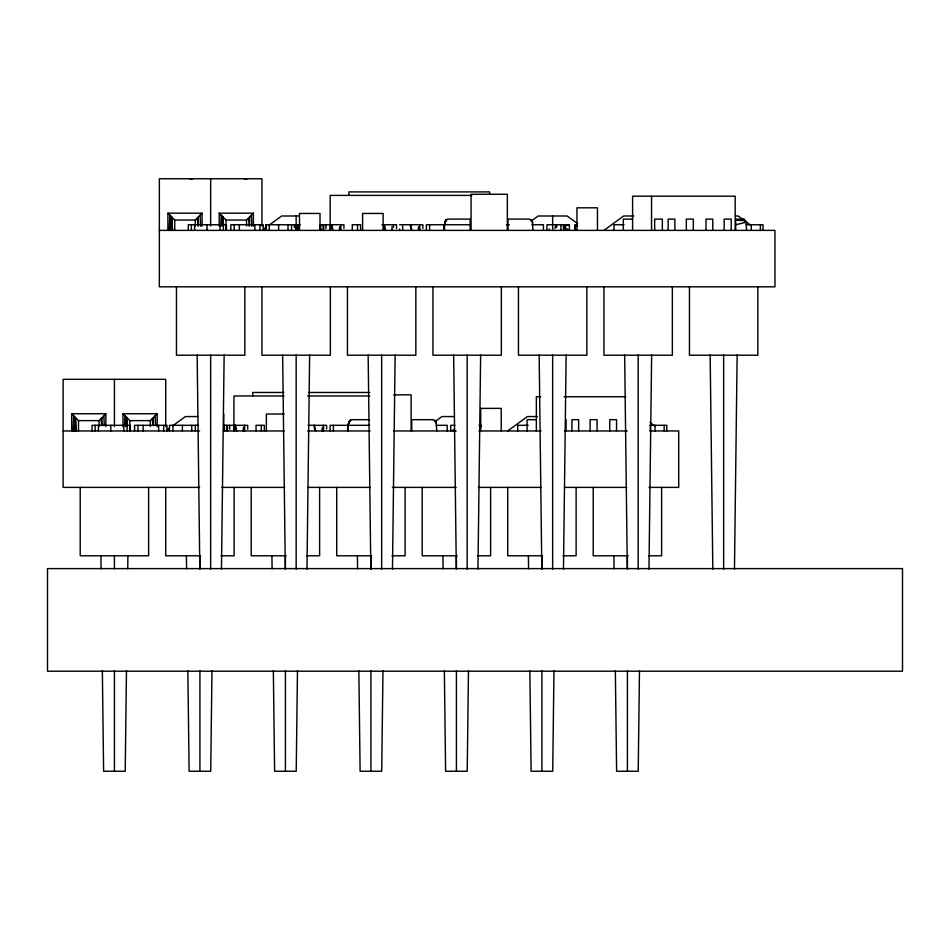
<?xml version="1.0" encoding="UTF-8"?>
<svg xmlns="http://www.w3.org/2000/svg" width="950" height="950" viewBox="0 0 950 950"><rect width="100%" height="100%" fill="white"/><g stroke="black" fill="none" stroke-linecap="round" stroke-linejoin="round"><path stroke-width="1.43" d="M450.716 430.956L450.716 425.315L454.86 425.315M546.951 230.387L546.951 224.746L569.394 224.746L569.394 230.387L563.398 226.623L563.872 224.746M74.528 416.634L74.48 430.956L75.478 417.596L76.392 430.956M125.792 426.657L125.827 416.634M170.763 216.054L170.715 230.387L171.724 217.027L172.627 230.387M222.027 226.088L222.062 216.054M396.554 224.746L396.554 228.511M75.394 430.956L75.478 417.596M126.73 425.612L126.778 417.596L127.324 425.612M171.629 230.387L171.724 217.027M222.965 225.043L223.024 217.027L223.559 225.043M226.919 430.956L226.919 425.315M323.154 230.387L323.154 224.746M126.469 670.759L125.222 771.246L103.609 771.246L102.351 670.759M127.739 568.789L127.906 555.489M211.969 670.759L210.722 771.246L189.109 771.246L187.851 670.759M221.469 569.204L224.141 354.92M297.469 670.759L296.222 771.246L274.609 771.246L273.351 670.759M306.969 569.204L309.641 354.92M382.969 670.759L381.722 771.246L360.109 771.246L358.851 670.759M392.469 569.204L395.141 354.92M468.469 670.759L467.222 771.246L445.609 771.246L444.351 670.759M477.969 569.204L480.641 354.92M553.969 670.759L552.722 771.246L531.109 771.246L529.851 670.759M563.469 569.204L566.141 354.92M639.469 670.759L638.222 771.246L616.609 771.246L615.351 670.759M648.969 569.204L651.641 354.92M734.469 569.204L737.141 354.92M297.611 230.387L297.528 224.746M295.866 230.387L295.771 224.746M72.972 430.956L73.661 415.767M124.521 425.434L124.961 415.767M169.207 230.387L169.896 215.187M220.697 226.243L221.196 215.187M126.184 425.612L126.778 417.596M222.419 225.043L223.024 217.027M298.775 230.387L299.012 224.746L295.711 226.159M369.479 419.674L351.714 419.674C347.023 420.957 348.579 427.441 348.294 430.956M470.155 230.387L470.155 219.106L447.949 219.106C443.258 220.388 444.826 226.872 444.529 230.387M243.2 430.956L243.544 429.079M339.447 230.387L339.779 228.511M322.133 430.956L322.466 429.079M418.368 230.387L418.701 228.511M565.013 224.746L565.013 230.387M348.935 422.037L348.294 425.315L369.645 425.315M445.17 221.469L444.529 224.746L470.155 224.746M349.731 420.719L348.448 423.652L350.206 420.244L348.65 422.821M445.966 220.151L444.683 223.084L446.441 219.676L444.885 222.252M563.124 230.387L563.801 228.974M555.916 224.746L554.871 228.511M195.261 225.958L195.261 220.056L202.101 213.18L167.901 213.18L167.901 230.387M246.561 225.958L246.561 220.056L253.401 213.18L219.201 213.18L219.201 226.088M99.026 426.526L99.026 420.624L105.866 413.749L71.666 413.749L71.666 430.956M150.326 426.526L150.326 420.624L157.166 413.749L122.966 413.749L122.966 426.657M445.538 220.756L446.951 219.355M349.303 421.325L350.716 419.924M263.103 229.544L266.582 227.002M268.897 225.304L281.639 215.994L298.419 215.994M166.868 430.113L169.183 428.414M172.662 425.873L185.404 416.563L198.004 416.563M531.192 221.077L538.139 215.994L567.15 215.994L577.576 223.618M603.951 230.387L623.639 215.994L633.662 215.994M434.957 421.646L441.904 416.563L454.504 416.563M507.716 430.956L527.404 416.563L537.427 416.563M569.394 224.746L563.398 226.623L563.872 230.387M735.68 224.746L746.201 222.252L746.546 230.387M190.024 179.039L192.624 178.754M244.423 179.039L247.024 178.754M745.548 220.756L744.135 219.355L735.68 220.174L745.548 220.756L746.201 222.252M471.853 195.403L330.173 195.403L330.173 230.387M735.383 215.994L738.15 215.994L750.892 225.304M632.593 219.106L623.331 219.106L623.331 230.387M167.901 213.18L174.741 220.056L195.261 220.056M219.201 213.18L226.041 220.056L246.561 220.056M300.248 224.746L265.679 224.746L265.679 230.387M381.947 224.746L396.542 224.746M399.641 224.746L422.845 224.746L422.857 228.511M506.421 224.746L509.378 224.746M531.905 224.746L543.436 224.746L543.436 230.387M577.422 224.746L575.011 224.746L575.023 230.387M624.043 224.746L613.949 224.746L613.949 230.387M746.059 224.746L763.016 224.746L763.016 230.387M339.779 226.623L339.399 228.511M418.701 226.623L418.321 228.511M159.351 230.387L774.951 230.387L774.951 286.817L159.351 286.817L159.351 178.754L261.951 178.754L261.951 225.958M283.777 392.469L252.676 392.469L252.676 395.972M308.964 392.469L369.681 392.469M393.704 394.844L411.113 394.844L411.113 430.956M284.062 395.972L233.938 395.972L233.938 430.956M307.646 395.972L369.681 395.972M540.752 396.756L536.358 396.756L536.358 430.956M564.11 396.756L625.765 396.756M284.216 414.034L266.368 414.034L266.368 430.956M536.358 419.674L527.096 419.674L527.096 430.956M71.666 413.749L78.506 420.624L99.026 420.624M122.966 413.749L129.806 420.624L150.326 420.624M198.134 425.315L169.433 425.315L169.433 430.956M308.002 425.315L326.61 425.315L326.622 429.079M436.228 425.315L447.201 425.315L447.201 430.956M481.187 425.315L479.121 425.315L481.341 426.728M528.236 425.315L517.702 425.315L517.702 430.956M649.824 425.315L666.781 425.315L666.781 430.956M243.544 427.191L243.164 429.079M322.466 427.191L322.086 429.079M63.116 430.956L199.583 430.956M223.309 430.956L284.133 430.956M307.646 430.956L370.168 430.956M393.704 430.956L456.202 430.956M478.931 430.956L541.084 430.956M564.49 430.956L627.214 430.956M649.824 430.956L678.716 430.956L678.716 487.386L649.04 487.386M199.583 487.386L63.116 487.386L63.116 379.323L165.716 379.323L165.716 426.526M221.837 487.386L284.679 487.386M307.871 487.386L370.179 487.386M392.421 487.386L456.202 487.386M478.456 487.386L541.179 487.386M564.466 487.386L626.798 487.386M200.64 555.786L165.716 555.786L165.716 487.386M221.018 555.786L234.116 555.786L234.116 487.386M286.14 555.786L251.216 555.786L251.216 487.386M306.517 555.786L319.616 555.786L319.616 487.386M371.64 555.786L336.716 555.786L336.716 487.386M392.017 555.786L405.116 555.786L405.116 487.386M457.14 555.786L422.216 555.786L422.216 487.386M477.517 555.786L490.616 555.786L490.616 487.386M542.64 555.786L507.716 555.786L507.716 487.386M563.018 555.786L576.116 555.786L576.116 487.386M628.14 555.786L593.216 555.786L593.216 487.386M648.518 555.786L661.616 555.786L661.616 487.386M744.135 219.355L735.68 219.106L735.68 230.387M297.469 226.159L294.393 224.746L294.393 227.561M577.576 226.159L575.356 224.746L575.356 230.387M650.026 422.489L654.657 425.873M532.986 230.387L532.344 221.469L529.566 219.106L507.989 219.106L507.989 230.387M436.751 430.956L436.109 422.037L433.331 419.674L411.754 419.674L411.754 430.956M531.074 219.676L532.831 223.084M434.839 420.244L436.596 423.652M531.549 220.151L532.344 221.469M435.314 420.719L436.109 422.037M411.16 228.974L412.015 230.387M384.857 228.974L385.7 230.387M332.239 228.974L333.094 230.387M314.925 429.543L315.78 430.956M236.004 429.543L236.847 430.956M410.649 224.746L411.599 228.511M384.346 224.746L385.296 228.511M331.728 224.746L332.678 228.511M314.414 425.315L315.364 429.079M235.493 425.315L236.443 429.079M410.317 224.746L410.78 228.511M384.002 224.746L384.477 228.511M331.384 224.746L331.859 228.511M314.07 425.315L314.545 429.079M235.149 425.315L235.624 429.079M325.767 224.746L326.016 228.511M229.532 425.315L229.781 429.079M248.567 218.037L249.304 226.266M197.268 218.037L198.004 226.266M152.333 418.606L152.938 425.469M101.032 418.606L101.638 425.469M251.394 215.187L251.904 226.243M200.094 215.187L200.604 226.243M155.159 415.767L155.598 425.434M103.859 415.767L104.298 425.434M392.053 230.387L392.017 226.623M710.149 354.92L712.821 569.204M624.649 354.92L627.321 569.204M613.914 555.489L614.08 568.789M539.149 354.92L541.821 569.204M528.414 555.489L528.58 568.789M453.649 354.92L456.321 569.204M442.914 555.489L443.08 568.789M368.149 354.92L370.821 569.204M357.414 555.489L357.58 568.789M282.649 354.92L285.321 569.204M271.914 555.489L272.08 568.789M197.149 354.92L199.821 569.204M186.414 555.489L186.58 568.789M100.914 555.489L101.08 568.789M549.409 228.974L549.409 230.387M453.162 429.543L453.174 430.956M249.577 217.027L249.624 225.043M198.277 217.027L198.324 225.043M153.342 417.596L153.389 425.612M102.042 417.596L102.089 425.612M320.708 224.746L320.744 230.387L320.696 228.974M224.473 425.315L224.509 430.956L224.461 429.543M399.629 228.974L399.629 230.387M760.392 224.746L760.392 230.387M757.851 286.817L757.851 355.217L689.451 355.217L689.451 286.817M751.272 224.746L751.272 230.387M735.193 230.387L735.193 196.187L632.593 196.187L632.593 230.387M731.227 230.387L731.227 219.106L724.173 219.106L724.173 230.387M723.651 354.92L723.651 569.204M712.785 230.387L712.785 219.106L705.992 219.106L705.992 230.387M693.322 230.387L693.322 219.106L686.328 219.106L686.328 230.387M674.868 230.387L674.868 219.106L668.159 219.106L668.159 230.387M672.351 286.817L672.351 355.217L603.951 355.217L603.951 286.817M664.157 425.315L664.157 430.956M662.34 230.387L662.34 219.106L654.657 219.106L654.657 230.387M655.037 425.315L655.037 430.956M651.546 196.187L651.546 230.387M650.311 425.315L650.311 430.956M638.151 354.92L638.151 569.204M627.416 555.489L627.416 568.789M627.416 670.759L627.416 771.246M616.55 430.956L616.55 419.674L609.758 419.674L609.758 430.956M597.467 230.387L597.467 207.812L576.947 207.812L576.947 230.387M597.087 430.956L597.087 419.674L590.092 419.674L590.092 430.956M586.851 286.817L586.851 355.217L518.451 355.217L518.451 286.817M578.633 430.956L578.633 419.674L571.924 419.674L571.924 430.956M566.105 419.674L566.105 430.956M560.916 224.746L560.916 230.387M556.605 224.746L556.605 227.561M552.651 215.994L552.651 230.387M552.651 354.92L552.651 569.204M541.916 555.489L541.916 568.789M541.916 670.759L541.916 771.246M507.348 230.387L507.348 194.275L471.069 194.275L471.069 230.387M501.351 286.817L501.351 355.217L432.951 355.217L432.951 286.817M501.232 430.956L501.232 408.381L480.712 408.381L480.712 430.956M489.618 194.239L489.618 191.9L348.911 191.9L348.911 195.403M467.151 354.92L467.151 569.204M456.416 555.489L456.416 568.789M456.416 670.759L456.416 771.246M443.911 230.387L443.911 224.746L426.372 224.746L426.372 230.387M429.602 224.746L429.602 230.387M419.793 224.746L419.793 230.387M415.851 286.817L415.851 355.217L347.451 355.217L347.451 286.817M402.693 226.159L402.693 230.387M393.49 224.746L393.49 227.561M383.123 230.387L383.123 213.453L362.603 213.453L362.603 230.387M381.651 354.92L381.651 569.204M370.916 555.489L370.916 568.789M370.916 670.759L370.916 771.246M360.596 230.387L360.596 224.746L352.272 224.746L352.272 230.387M357.532 224.746L357.532 230.387M347.676 430.956L347.676 425.315L330.137 425.315L330.137 430.956M343.936 228.511L343.936 224.746L320.352 224.746L320.352 230.387M340.872 224.746L340.872 230.387M333.367 425.315L333.367 430.956M330.398 224.746L330.422 230.387M330.351 286.817L330.351 355.217L261.951 355.217L261.951 286.817M323.772 226.159L323.772 230.387M323.558 425.315L323.558 430.956M320.008 230.387L320.008 213.453L299.488 213.453L299.488 230.387M296.151 215.994L296.151 230.387M296.151 354.92L296.151 569.204M291.543 224.746L291.543 230.387M288.004 224.746L288.004 230.387M285.416 555.489L285.416 568.789M285.416 670.759L285.416 771.246M278.611 224.746L278.611 230.387M269.218 224.746L269.218 230.387M266.119 224.746L266.119 230.387M264.361 430.956L264.361 425.315L256.037 425.315L256.037 430.956M263.269 230.387L263.269 224.746L230.814 224.746L230.814 230.387M261.298 425.315L261.298 430.956M259.932 224.746L259.932 230.387M254.873 224.746L254.873 230.387M253.401 213.18L253.401 226.088M247.701 429.079L247.701 425.315L224.117 425.315L224.117 430.956M244.851 286.817L244.851 355.217L176.451 355.217L176.451 286.817M244.637 425.315L244.637 430.956M239.364 224.746L239.364 230.387M234.163 224.746L234.163 230.387M234.163 425.315L234.163 430.956M227.537 426.728L227.537 430.956M226.433 230.387L226.433 224.746L188.29 224.746L188.29 230.387M226.041 220.056L226.041 230.387M223.761 414.034L223.761 430.956M223.345 224.746L223.345 230.387M220.079 224.746L220.079 230.387M210.651 178.754L210.651 225.958M210.651 354.92L210.651 569.204M207.041 224.746L207.041 230.387M202.101 213.18L202.101 226.088M199.916 555.489L199.916 568.789M199.916 670.759L199.916 771.246M195.308 425.315L195.308 430.956M194.643 224.746L194.643 230.387M191.769 425.315L191.769 430.956M191.377 224.746L191.377 230.387M182.376 425.315L182.376 430.956M174.741 220.056L174.741 230.387M172.983 425.315L172.983 430.956M167.022 430.956L167.022 425.315L134.579 425.315L134.579 430.956M163.685 425.315L163.685 430.956M158.638 425.315L158.638 430.956M157.166 413.749L157.166 426.657M148.616 487.386L148.616 555.786L80.216 555.786L80.216 487.386M143.129 425.315L143.129 430.956M137.928 425.315L137.928 430.956M130.197 430.956L130.197 425.315L92.055 425.315L92.055 430.956M129.806 420.624L129.806 430.956M127.11 425.315L127.11 430.956M123.832 425.315L123.832 430.956M114.416 379.323L114.416 426.526M114.416 555.489L114.416 568.789M114.416 670.759L114.416 771.246M110.806 425.315L110.806 430.956M105.866 413.749L105.866 426.657M98.408 425.315L98.408 430.956M95.143 425.315L95.143 430.956M78.506 420.624L78.506 430.956M902.5 568.611L47.5 568.611L47.5 671.211L902.5 671.211L902.5 568.611"/></g></svg>
